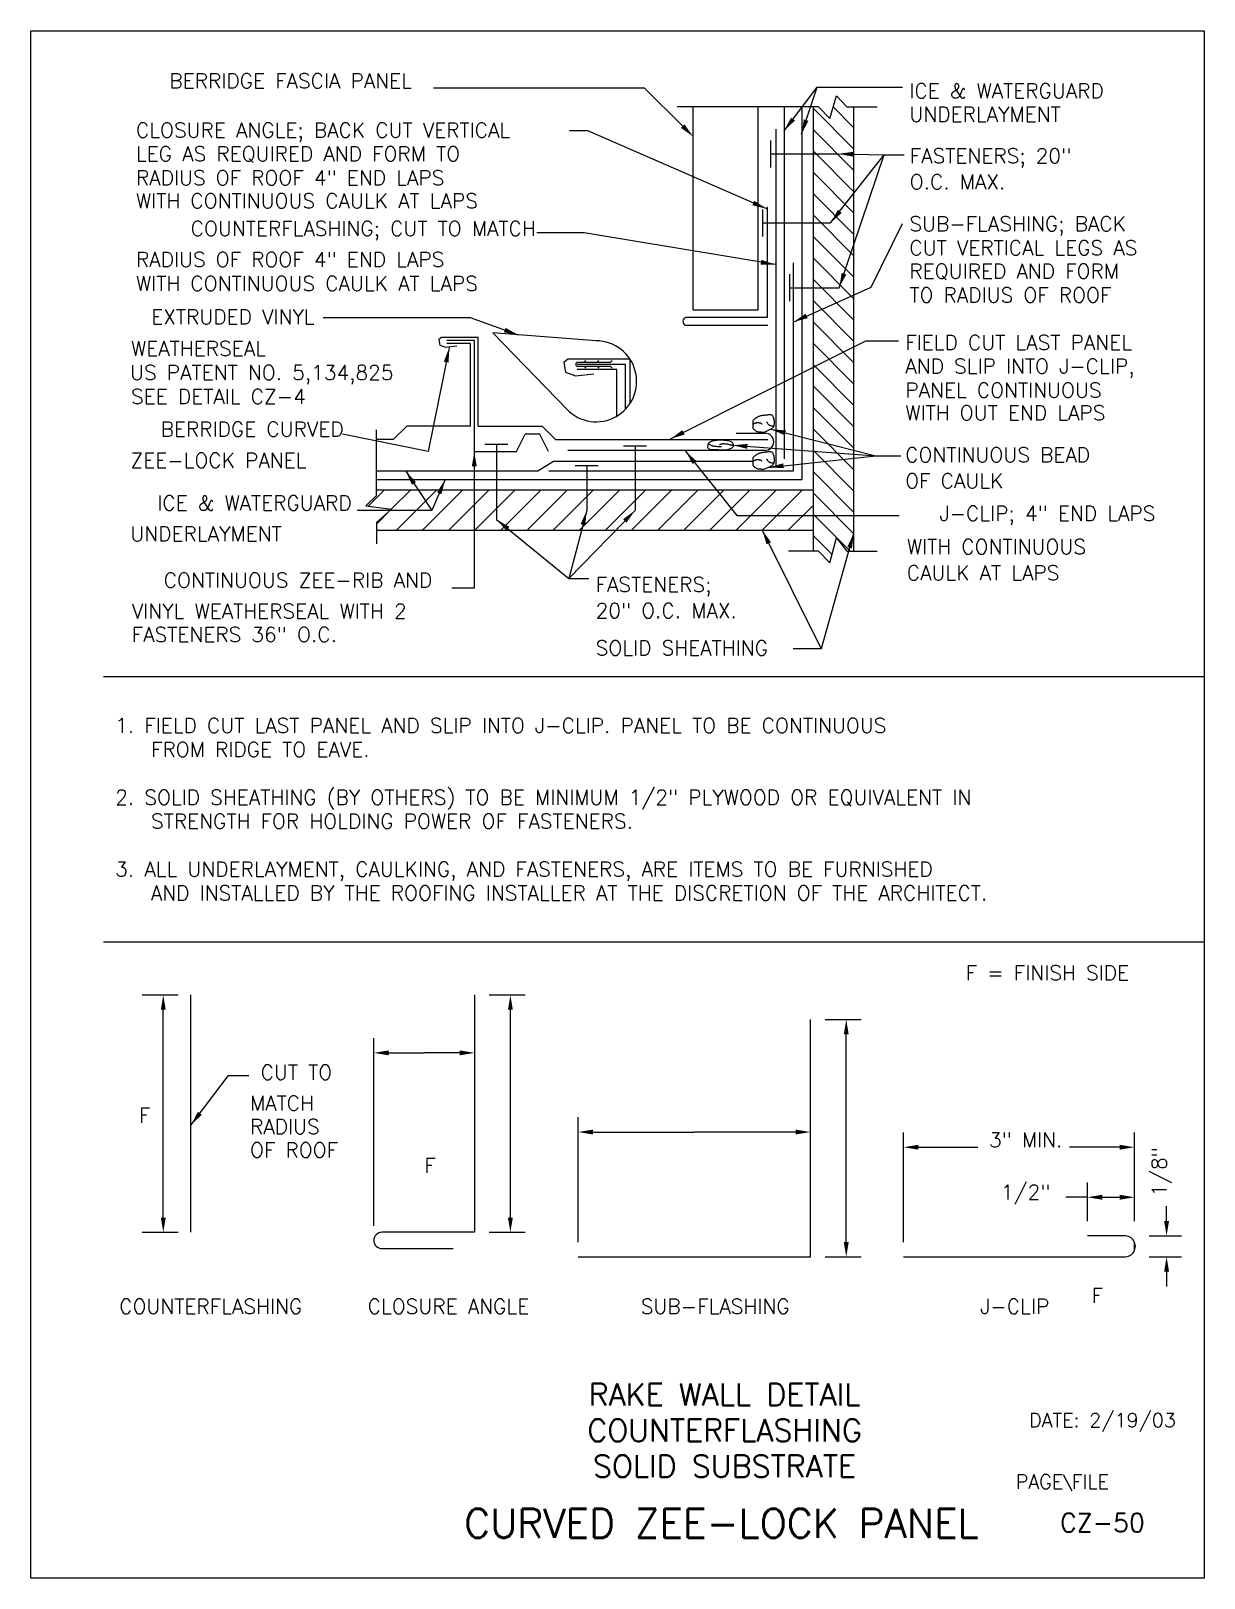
# Model space of a CAD drawing. Extents: x 0 to 21.8, y 0 to 28.8.
import ezdxf
from ezdxf.enums import TextEntityAlignment as Align

# ---------------------------------------------------------------- set-up
doc = ezdxf.new("R2010")
doc.units = 0
doc.header["$MEASUREMENT"] = 0
doc.layers.get('0').update_dxf_attribs({"linetype": 'CONTINUOUS'})
for name, color, linetype in [('BORDER', 7, 'CONTINUOUS'), ('CMP-FLSH', 7, 'CONTINUOUS'), ('DIM-TXT', 7, 'CONTINUOUS'), ('STRCTR', 7, 'CONTINUOUS')]:
    doc.layers.add(name, color=color, linetype=linetype)
doc.styles.add('ROMANS', font='romans', dxfattribs={"height": 0.275})
doc.dimstyles.get("Standard").update_dxf_attribs({"dimtxt": 0.18, "dimasz": 0.18, "dimexe": 0.18, "dimexo": 0.0625, "dimgap": 0.09, "dimtad": 0, "dimtih": 1, "dimtoh": 1, "dimdec": 4, "dimzin": 0, "dimtxsty": 'ROMANS', "dimcen": 0.09, "dimazin": 3, "dimtfac": 1, "dimtdec": 4, "dimtofl": 0, "dimtmove": 0, "dimatfit": 3, "dimtolj": 1, "dimtzin": 0})

# ---------------------------------------------------------------- blocks, each defined once
blk = doc.blocks.new('*X0')
at = {"color": 0, "linetype": 'CONTINUOUS'}
for p, q in [((4.801, 20.358), (5.105, 20.662)), ((5.228, 20.298), (5.591, 20.662)), ((5.328, 19.912), (6.078, 20.662)), ((5.814, 19.912), (6.564, 20.662)), ((6.3, 19.912), (7.05, 20.662)), ((6.786, 19.912), (7.536, 20.662)), ((7.272, 19.912), (8.022, 20.662)), ((7.758, 19.912), (8.508, 20.662)), ((8.244, 19.912), (8.994, 20.662)), ((8.731, 19.912), (9.481, 20.662)), ((9.217, 19.912), (9.967, 20.662)), ((9.703, 19.912), (10.453, 20.662)), ((10.189, 19.912), (10.939, 20.662)), ((10.675, 19.912), (11.425, 20.662)), ((11.161, 19.912), (11.911, 20.662)), ((11.647, 19.912), (12.397, 20.662)), ((12.133, 19.912), (12.883, 20.662)), ((4.952, 20.022), (5.206, 20.277)), ((12.62, 19.912), (13.086, 20.378))]:
    blk.add_line(p, q, dxfattribs=at)

msp = doc.modelspace()

# ---------------------------------------------------------------- hatches: boundary and pattern name
at = {"layer": 'DIM-TXT', "linetype": 'CONTINUOUS'}
h = msp.add_hatch(dxfattribs=at)
h.set_pattern_fill('ANSI31', color=4, scale=2.25, angle=90, style=0)
h.set_pattern_definition([(135, (0.54676, 0), (-0.1988738, -0.1988738), [])])
h.paths.add_polyline_path([(15.313, 27.382), (15.188, 27.382), (14.991, 27.586), (14.871, 27.163), (14.66, 27.382), (14.563, 27.382), (14.563, 19.108), (14.66, 19.108), (14.871, 18.891), (14.991, 19.362), (15.188, 19.108), (15.313, 19.108)])

# ---------------------------------------------------------------- linework, layer by layer
at = {"color": 5, "linetype": 'CONTINUOUS'}
for p, q in [((0, 0), (0, 28.793)), ((0, 28.793), (21.835, 28.793)), ((21.835, 28.793), (21.835, 0)), ((21.835, 0), (0, 0))]:
    msp.add_line(p, q, dxfattribs=at)
at = {"layer": 'BORDER', "color": 5, "linetype": 'CONTINUOUS'}
for p, q in [((1.35, 16.779), (21.835, 16.779)), ((1.35, 11.843), (21.835, 11.843))]:
    msp.add_line(p, q, dxfattribs=at)
at = {"layer": 'CMP-FLSH', "color": 1, "linetype": 'CONTINUOUS'}
for p, q in [((12.327, 23.6), (12.327, 27.382)), ((13.537, 23.6), (13.537, 27.382)), ((13.863, 26.962), (13.863, 20.667)), ((13.706, 25.517), (13.706, 23.46)), ((14.192, 20.603), (14.192, 24.479)), ((13.706, 23.46), (12.188, 23.46)), ((12.327, 23.6), (13.537, 23.6)), ((8.327, 23.089), (7.639, 23.089)), ((8.327, 21.439), (8.327, 23.089)), ((13.714, 23.313), (12.176, 23.313)), ((7.725, 22.909), (7.926, 22.93)), ((8.252, 23.033), (7.744, 23.033)), ((8.182, 22.975), (7.744, 22.975)), ((8.182, 21.439), (8.182, 22.975)), ((8.252, 23.033), (8.252, 20.964)), ((11.154, 22.681), (9.993, 22.681)), ((11.065, 22.587), (10.169, 22.587)), ((10.908, 22.489), (10.169, 22.489)), ((10.908, 21.626), (10.908, 22.489)), ((11.065, 21.75), (11.065, 22.587)), ((11.154, 21.863), (11.154, 22.681)), ((10.137, 22.377), (10.476, 22.412)), ((6.994, 21.439), (6.744, 21.189)), ((8.182, 21.439), (6.994, 21.439)), ((8.327, 21.439), (9.514, 21.439)), ((9.514, 21.439), (9.764, 21.189)), ((13.128, 21.307), (13.664, 21.307)), ((6.744, 21.189), (6.429, 21.189)), ((9.04, 20.964), (9.196, 21.29)), ((9.475, 21.29), (9.196, 21.29)), ((9.631, 20.964), (9.475, 21.29)), ((9.764, 21.189), (13.714, 21.189)), ((8.252, 20.964), (9.04, 20.964)), ((13.664, 20.986), (9.994, 20.986)), ((9.641, 20.603), (14.192, 20.603)), ((2.972, 10.852), (2.972, 6.435)), ((8.256, 10.852), (8.256, 6.435)), ((14.507, 5.978), (14.507, 10.395)), ((8.256, 6.435), (6.533, 6.435)), ((20.369, 6.368), (19.667, 6.368)), ((6.533, 6.131), (7.861, 6.131)), ((20.539, 6.094), (20.539, 6.253)), ((10.188, 5.978), (14.507, 5.978)), ((16.243, 5.978), (20.369, 5.978))]:
    msp.add_line(p, q, dxfattribs=at)
at = {"layer": 'CMP-FLSH', "color": 6, "linetype": 'CONTINUOUS'}
for p, q in [((14.017, 27.382), (14.017, 20.827)), ((14.346, 27.382), (14.346, 20.444)), ((13.769, 26.253), (13.769, 26.756)), ((13.769, 26.505), (15.031, 26.505)), ((13.623, 24.969), (13.623, 25.472)), ((13.623, 25.22), (14.885, 25.22)), ((14.125, 23.763), (14.125, 24.266)), ((14.125, 24.014), (15.044, 24.014)), ((8.451, 21.104), (8.876, 21.104)), ((8.664, 21.104), (8.664, 19.702)), ((11.031, 21.069), (11.456, 21.069)), ((11.244, 21.069), (11.244, 19.869)), ((9.727, 20.779), (9.433, 20.597)), ((13.446, 20.779), (9.727, 20.779)), ((9.433, 20.597), (6.429, 20.597)), ((6.429, 20.444), (14.346, 20.444)), ((10.132, 20.704), (10.557, 20.704)), ((10.345, 20.704), (10.345, 19.869))]:
    msp.add_line(p, q, dxfattribs=at)
at = {"layer": 'CMP-FLSH', "color": 3, "linetype": 'CONTINUOUS'}
for p, q in [((10.781, 22.624), (10.177, 22.624)), ((10.177, 22.551), (10.781, 22.551)), ((10.294, 22.624), (10.329, 22.66)), ((10.294, 22.551), (10.329, 22.515)), ((10.537, 22.624), (10.573, 22.66)), ((10.537, 22.551), (10.573, 22.515)), ((10.781, 22.624), (10.817, 22.66)), ((10.781, 22.551), (10.817, 22.515))]:
    msp.add_line(p, q, dxfattribs=at)
at = {"layer": 'CMP-FLSH', "color": 1, "linetype": 'CONTINUOUS'}
for points in [[(7.639, 23.089, 0), (7.595, 23.053, 0), (7.613, 22.947, 0), (7.725, 22.909, 0)], [(9.993, 22.681, 0), (9.917, 22.62, 0), (9.949, 22.442, 0), (10.137, 22.377, 0)]]:
    msp.add_polyline3d(points, dxfattribs=at)
at = {"layer": 'CMP-FLSH', "color": 6, "linetype": 'CONTINUOUS'}
for points in [[(13.602, 21.33, 0), (13.595, 21.328, 0), (13.587, 21.327, 0), (13.578, 21.326, 0), (13.569, 21.325, 0), (13.559, 21.325, 0), (13.55, 21.326, 0), (13.541, 21.327, 0), (13.533, 21.328, 0), (13.526, 21.33, 0), (13.518, 21.333, 0), (13.507, 21.338, 0), (13.497, 21.345, 0), (13.486, 21.352, 0), (13.475, 21.36, 0), (13.465, 21.368, 0), (13.456, 21.377, 0), (13.449, 21.385, 0), (13.444, 21.393, 0), (13.442, 21.4, 0), (13.44, 21.409, 0), (13.44, 21.419, 0), (13.44, 21.429, 0), (13.441, 21.44, 0), (13.442, 21.451, 0), (13.443, 21.461, 0), (13.444, 21.47, 0), (13.444, 21.478, 0), (13.444, 21.484, 0), (13.443, 21.491, 0), (13.442, 21.498, 0), (13.442, 21.506, 0), (13.441, 21.514, 0), (13.441, 21.522, 0), (13.441, 21.53, 0), (13.442, 21.536, 0), (13.444, 21.542, 0), (13.451, 21.552, 0), (13.462, 21.564, 0), (13.474, 21.575, 0), (13.489, 21.585, 0), (13.504, 21.596, 0), (13.519, 21.605, 0), (13.535, 21.614, 0), (13.549, 21.621, 0), (13.561, 21.626, 0), (13.572, 21.63, 0), (13.584, 21.634, 0), (13.599, 21.637, 0), (13.614, 21.639, 0), (13.629, 21.642, 0), (13.645, 21.644, 0), (13.659, 21.645, 0), (13.673, 21.646, 0), (13.684, 21.647, 0), (13.694, 21.648, 0), (13.705, 21.65, 0), (13.718, 21.651, 0), (13.731, 21.653, 0), (13.744, 21.654, 0), (13.757, 21.654, 0), (13.768, 21.653, 0), (13.779, 21.651, 0), (13.787, 21.647, 0), (13.794, 21.642, 0), (13.8, 21.634, 0), (13.806, 21.625, 0), (13.811, 21.615, 0), (13.816, 21.603, 0), (13.82, 21.592, 0), (13.824, 21.581, 0), (13.827, 21.571, 0), (13.828, 21.563, 0), (13.83, 21.549, 0), (13.832, 21.533, 0), (13.832, 21.515, 0), (13.832, 21.496, 0), (13.831, 21.477, 0), (13.828, 21.459, 0), (13.825, 21.442, 0), (13.821, 21.427, 0), (13.815, 21.414, 0), (13.808, 21.406, 0), (13.798, 21.397, 0), (13.787, 21.389, 0), (13.774, 21.381, 0), (13.761, 21.374, 0), (13.747, 21.367, 0), (13.734, 21.36, 0), (13.722, 21.355, 0), (13.712, 21.351, 0), (13.7, 21.346, 0), (13.686, 21.34, 0), (13.67, 21.333, 0), (13.654, 21.327, 0), (13.637, 21.322, 0), (13.621, 21.318, 0), (13.606, 21.317, 0), (13.594, 21.318, 0), (13.584, 21.324, 0)], [(13.444, 21.478, 0), (13.447, 21.481, 0), (13.452, 21.483, 0), (13.456, 21.486, 0), (13.461, 21.489, 0), (13.466, 21.492, 0), (13.472, 21.494, 0), (13.477, 21.496, 0), (13.481, 21.498, 0), (13.485, 21.499, 0), (13.493, 21.501, 0), (13.503, 21.502, 0), (13.513, 21.503, 0), (13.524, 21.503, 0), (13.536, 21.503, 0), (13.547, 21.503, 0), (13.557, 21.502, 0), (13.566, 21.501, 0), (13.574, 21.499, 0), (13.578, 21.498, 0), (13.583, 21.495, 0), (13.588, 21.492, 0), (13.593, 21.489, 0), (13.598, 21.486, 0), (13.602, 21.483, 0), (13.606, 21.48, 0), (13.608, 21.479, 0), (13.609, 21.478, 0)], [(13.835, 21.436, 0), (13.826, 21.435, 0), (13.816, 21.435, 0), (13.804, 21.436, 0), (13.792, 21.438, 0), (13.78, 21.441, 0), (13.768, 21.444, 0), (13.757, 21.448, 0), (13.747, 21.452, 0), (13.739, 21.457, 0), (13.734, 21.461, 0), (13.728, 21.467, 0), (13.723, 21.474, 0), (13.717, 21.482, 0), (13.712, 21.49, 0), (13.708, 21.498, 0), (13.704, 21.506, 0), (13.7, 21.514, 0), (13.698, 21.52, 0)], [(12.82, 21.174, 0), (12.807, 21.175, 0), (12.793, 21.175, 0), (12.776, 21.174, 0), (12.759, 21.172, 0), (12.742, 21.17, 0), (12.724, 21.168, 0), (12.708, 21.165, 0), (12.694, 21.162, 0), (12.682, 21.158, 0), (12.674, 21.155, 0), (12.665, 21.152, 0), (12.656, 21.148, 0), (12.646, 21.143, 0), (12.637, 21.138, 0), (12.628, 21.133, 0), (12.62, 21.127, 0), (12.613, 21.121, 0), (12.608, 21.115, 0), (12.605, 21.108, 0), (12.601, 21.099, 0), (12.598, 21.089, 0), (12.596, 21.078, 0), (12.595, 21.067, 0), (12.594, 21.056, 0), (12.595, 21.047, 0), (12.597, 21.038, 0), (12.6, 21.031, 0), (12.614, 21.02, 0), (12.633, 21.011, 0), (12.655, 21.006, 0), (12.681, 21.003, 0), (12.707, 21.001, 0), (12.734, 21, 0), (12.76, 21, 0), (12.783, 21, 0), (12.802, 20.999, 0), (12.816, 20.998, 0), (12.832, 20.997, 0), (12.849, 20.997, 0), (12.867, 20.997, 0), (12.886, 20.997, 0), (12.904, 20.997, 0), (12.922, 20.997, 0), (12.938, 20.998, 0), (12.951, 20.999, 0), (12.953, 20.999, 0), (12.954, 20.999, 0), (12.956, 21, 0), (12.958, 21, 0), (12.96, 21, 0), (12.962, 21.001, 0), (12.964, 21.001, 0), (12.966, 21.001, 0), (12.967, 21.002, 0), (12.977, 21.005, 0), (12.99, 21.01, 0), (13.004, 21.015, 0), (13.018, 21.021, 0), (13.032, 21.027, 0), (13.045, 21.034, 0), (13.056, 21.042, 0), (13.065, 21.05, 0), (13.072, 21.058, 0), (13.074, 21.064, 0), (13.075, 21.072, 0), (13.075, 21.081, 0), (13.075, 21.09, 0), (13.073, 21.099, 0), (13.071, 21.108, 0), (13.068, 21.116, 0), (13.065, 21.123, 0), (13.061, 21.128, 0), (13.044, 21.142, 0), (13.021, 21.152, 0), (12.993, 21.16, 0), (12.963, 21.166, 0), (12.932, 21.17, 0), (12.901, 21.173, 0), (12.87, 21.174, 0), (12.843, 21.175, 0), (12.82, 21.174, 0)], [(12.611, 21.112, 0), (12.618, 21.107, 0), (12.626, 21.102, 0), (12.636, 21.096, 0), (12.646, 21.09, 0), (12.656, 21.085, 0), (12.667, 21.08, 0), (12.677, 21.075, 0), (12.686, 21.072, 0), (12.695, 21.069, 0), (12.71, 21.066, 0), (12.73, 21.063, 0), (12.752, 21.062, 0), (12.776, 21.06, 0), (12.799, 21.059, 0), (12.819, 21.059, 0), (12.836, 21.058, 0), (12.848, 21.058, 0), (12.852, 21.058, 0)], [(12.815, 21.096, 0), (12.822, 21.098, 0), (12.83, 21.101, 0), (12.839, 21.103, 0), (12.849, 21.106, 0), (12.859, 21.108, 0), (12.868, 21.109, 0), (12.878, 21.111, 0), (12.886, 21.112, 0), (12.894, 21.112, 0), (12.904, 21.112, 0), (12.916, 21.111, 0), (12.929, 21.11, 0), (12.942, 21.108, 0), (12.956, 21.106, 0), (12.969, 21.104, 0), (12.982, 21.101, 0), (12.994, 21.099, 0), (13.004, 21.096, 0), (13.011, 21.094, 0), (13.02, 21.092, 0), (13.031, 21.089, 0), (13.042, 21.087, 0), (13.053, 21.083, 0), (13.062, 21.079, 0), (13.069, 21.075, 0), (13.074, 21.07, 0), (13.074, 21.064, 0)], [(13.602, 20.641, 0), (13.595, 20.639, 0), (13.587, 20.637, 0), (13.578, 20.636, 0), (13.569, 20.636, 0), (13.559, 20.636, 0), (13.55, 20.636, 0), (13.541, 20.637, 0), (13.533, 20.639, 0), (13.526, 20.641, 0), (13.518, 20.644, 0), (13.507, 20.649, 0), (13.497, 20.656, 0), (13.486, 20.663, 0), (13.475, 20.671, 0), (13.465, 20.679, 0), (13.456, 20.688, 0), (13.449, 20.696, 0), (13.444, 20.704, 0), (13.442, 20.711, 0), (13.44, 20.72, 0), (13.44, 20.73, 0), (13.44, 20.74, 0), (13.441, 20.751, 0), (13.442, 20.762, 0), (13.443, 20.772, 0), (13.444, 20.781, 0), (13.444, 20.789, 0), (13.444, 20.795, 0), (13.443, 20.802, 0), (13.442, 20.809, 0), (13.442, 20.817, 0), (13.441, 20.825, 0), (13.441, 20.833, 0), (13.441, 20.84, 0), (13.442, 20.847, 0), (13.444, 20.852, 0), (13.451, 20.863, 0), (13.462, 20.874, 0), (13.474, 20.886, 0), (13.489, 20.896, 0), (13.504, 20.907, 0), (13.519, 20.916, 0), (13.535, 20.924, 0), (13.549, 20.932, 0), (13.561, 20.937, 0), (13.572, 20.941, 0), (13.584, 20.944, 0), (13.599, 20.947, 0), (13.614, 20.95, 0), (13.629, 20.952, 0), (13.645, 20.954, 0), (13.659, 20.956, 0), (13.673, 20.957, 0), (13.684, 20.958, 0), (13.694, 20.959, 0), (13.705, 20.961, 0), (13.718, 20.962, 0), (13.731, 20.964, 0), (13.744, 20.965, 0), (13.757, 20.965, 0), (13.768, 20.964, 0), (13.779, 20.962, 0), (13.787, 20.958, 0), (13.794, 20.953, 0), (13.8, 20.945, 0), (13.806, 20.936, 0), (13.811, 20.925, 0), (13.816, 20.914, 0), (13.82, 20.903, 0), (13.824, 20.892, 0), (13.827, 20.882, 0), (13.828, 20.874, 0), (13.83, 20.86, 0), (13.832, 20.844, 0), (13.832, 20.826, 0), (13.832, 20.807, 0), (13.831, 20.788, 0), (13.828, 20.77, 0), (13.825, 20.753, 0), (13.821, 20.737, 0), (13.815, 20.725, 0), (13.808, 20.717, 0), (13.798, 20.708, 0), (13.787, 20.7, 0), (13.774, 20.692, 0), (13.761, 20.684, 0), (13.747, 20.677, 0), (13.734, 20.671, 0), (13.722, 20.666, 0), (13.712, 20.662, 0), (13.7, 20.657, 0), (13.686, 20.651, 0), (13.67, 20.644, 0), (13.654, 20.638, 0), (13.637, 20.633, 0), (13.621, 20.629, 0), (13.606, 20.627, 0), (13.594, 20.629, 0), (13.584, 20.634, 0)], [(13.444, 20.789, 0), (13.447, 20.791, 0), (13.452, 20.794, 0), (13.456, 20.797, 0), (13.461, 20.8, 0), (13.466, 20.803, 0), (13.472, 20.805, 0), (13.477, 20.807, 0), (13.481, 20.809, 0), (13.485, 20.81, 0), (13.493, 20.812, 0), (13.503, 20.813, 0), (13.513, 20.814, 0), (13.524, 20.814, 0), (13.536, 20.814, 0), (13.547, 20.814, 0), (13.557, 20.813, 0), (13.566, 20.812, 0), (13.574, 20.81, 0), (13.578, 20.809, 0), (13.583, 20.806, 0), (13.588, 20.803, 0), (13.593, 20.8, 0), (13.598, 20.797, 0), (13.602, 20.794, 0), (13.606, 20.791, 0), (13.608, 20.789, 0), (13.609, 20.789, 0)], [(13.835, 20.746, 0), (13.826, 20.746, 0), (13.816, 20.746, 0), (13.804, 20.747, 0), (13.792, 20.749, 0), (13.78, 20.752, 0), (13.768, 20.755, 0), (13.757, 20.759, 0), (13.747, 20.763, 0), (13.739, 20.768, 0), (13.734, 20.772, 0), (13.728, 20.778, 0), (13.723, 20.785, 0), (13.717, 20.793, 0), (13.712, 20.801, 0), (13.708, 20.809, 0), (13.704, 20.817, 0), (13.7, 20.825, 0), (13.698, 20.831, 0)]]:
    msp.add_polyline3d(points, dxfattribs=at)
at = {"layer": 'CMP-FLSH', "color": 3, "linetype": 'CONTINUOUS'}
msp.add_arc((10.177, 22.587), 0.0364, 90, 270, dxfattribs=at)
at = {"layer": 'CMP-FLSH', "color": 1, "linetype": 'CONTINUOUS'}
for centre, radius, start, end in [((13.664, 21.146), 0.161, 270, 90), ((6.533, 6.283), 0.152, 90, 270)]:
    msp.add_arc(centre, radius, start, end, dxfattribs=at)
at = {"layer": 'DIM-TXT', "color": 3, "linetype": 'CONTINUOUS'}
for p, q in [((11.421, 27.727), (7.495, 27.727)), ((12.132, 27.02), (11.421, 27.727)), ((2.07, 10.852), (2.738, 10.852)), ((8.531, 10.852), (9.199, 10.852)), ((2.463, 6.71), (2.463, 10.577)), ((8.924, 6.71), (8.924, 10.577)), ((14.782, 10.395), (15.45, 10.395)), ((15.175, 6.253), (15.175, 10.12)), ((6.381, 6.558), (6.381, 10.049)), ((6.656, 9.774), (7.318, 9.774)), ((7.981, 9.774), (7.318, 9.774)), ((10.188, 6.253), (10.188, 8.575)), ((10.463, 8.3), (12.348, 8.3)), ((14.232, 8.3), (12.348, 8.3)), ((16.243, 6.253), (16.243, 8.293)), ((20.539, 6.643), (20.539, 8.293)), ((16.518, 8.018), (17.623, 8.018)), ((20.264, 8.018), (19.329, 8.018)), ((19.667, 6.643), (19.667, 7.362)), ((19.667, 7.087), (19.264, 7.087)), ((19.942, 7.087), (20.264, 7.087)), ((21.137, 6.643), (21.137, 6.918)), ((2.07, 6.435), (2.738, 6.435)), ((8.531, 6.435), (9.199, 6.435)), ((20.814, 6.368), (21.412, 6.368)), ((14.782, 5.978), (15.45, 5.978)), ((20.814, 5.978), (21.412, 5.978)), ((21.137, 5.703), (21.137, 5.428))]:
    msp.add_line(p, q, dxfattribs=at)
at = {"layer": 'DIM-TXT', "color": 1, "linetype": 'CONTINUOUS'}
for centre, radius, start, end in [((12.217, 23.384), 0.0816, 110.9132, 239.6784), ((20.361, 6.173), 0.195, 267.5308, 92.4692)]:
    msp.add_arc(centre, radius, start, end, dxfattribs=at)
at = {"layer": 'DIM-TXT', "color": 3, "linetype": 'CONTINUOUS'}
for points in [[(12.165, 27.052), (12.1, 26.987), (12.327, 26.826)], [(2.417, 10.577), (2.509, 10.577), (2.463, 10.852)], [(8.878, 10.577), (8.97, 10.577), (8.924, 10.852)], [(15.13, 10.12), (15.221, 10.12), (15.175, 10.395)], [(6.656, 9.82), (6.656, 9.728), (6.381, 9.774)], [(7.981, 9.82), (7.981, 9.728), (8.256, 9.774)], [(10.463, 8.346), (10.463, 8.255), (10.188, 8.3)], [(14.232, 8.346), (14.232, 8.255), (14.507, 8.3)], [(16.518, 8.064), (16.518, 7.973), (16.243, 8.018)], [(20.264, 8.064), (20.264, 7.973), (20.539, 8.018)], [(19.942, 7.133), (19.942, 7.041), (19.667, 7.087)], [(20.264, 7.133), (20.264, 7.041), (20.539, 7.087)], [(2.417, 6.71), (2.509, 6.71), (2.463, 6.435)], [(8.878, 6.71), (8.97, 6.71), (8.924, 6.435)], [(21.092, 6.643), (21.183, 6.643), (21.137, 6.368)], [(15.13, 6.253), (15.221, 6.253), (15.175, 5.978)], [(21.092, 5.703), (21.183, 5.703), (21.137, 5.978)]]:
    msp.add_solid(points, dxfattribs=at)
at = {"layer": 'STRCTR', "color": 2, "linetype": 'CONTINUOUS'}
for p, q in [((14.66, 27.382), (12.025, 27.382)), ((14.66, 27.382), (14.871, 27.163)), ((14.871, 27.163), (14.991, 27.586)), ((14.991, 27.586), (15.188, 27.382)), ((15.188, 27.382), (15.749, 27.382)), ((10.521, 23.025), (8.597, 23.176)), ((9.98, 21.748), (8.597, 23.176)), ((6.429, 20.144), (6.429, 21.367)), ((6.429, 20.144), (6.236, 19.956)), ((6.236, 19.956), (6.708, 19.89)), ((6.708, 19.89), (6.429, 19.647)), ((6.429, 19.647), (6.429, 19.25)), ((14.871, 18.891), (14.991, 19.362)), ((14.991, 19.362), (15.188, 19.108)), ((14.66, 19.108), (14.098, 19.108)), ((14.66, 19.108), (14.871, 18.891)), ((15.188, 19.108), (15.749, 19.108))]:
    msp.add_line(p, q, dxfattribs=at)
at = {"layer": 'STRCTR', "color": 4, "linetype": 'CONTINUOUS'}
for p, q in [((14.563, 19.108), (14.563, 27.382)), ((15.313, 27.382), (15.313, 19.108)), ((6.429, 20.254), (14.563, 20.254)), ((6.429, 19.504), (14.563, 19.504))]:
    msp.add_line(p, q, dxfattribs=at)
at = {"layer": 'STRCTR', "color": 2, "linetype": 'CONTINUOUS'}
msp.add_arc((10.521, 22.272), 0.753, 224.0723, 89.9942, dxfattribs=at)

# ---------------------------------------------------------------- block references
at = {"layer": 'STRCTR', "color": 4, "linetype": 'CONTINUOUS'}
msp.add_blockref('*X0', (1.477, -0.408), dxfattribs=at)

# ---------------------------------------------------------------- texts
at = {"layer": 'BORDER', "color": 3, "linetype": 'CONTINUOUS', "style": 'ROMANS'}
for s, p in [('RAKE WALL DETAIL', (12.911, 3.211)), ('COUNTERFLASHING', (12.911, 2.543)), ('SOLID SUBSTRATE', (12.911, 1.876))]:
    msp.add_text(s, height=0.4125, dxfattribs=at).set_placement(p, align=Align.CENTER)
msp.add_text('DATE: 2/19/03', height=0.26153, dxfattribs=at).set_placement((19.944, 2.922), align=Align.MIDDLE)
msp.add_text('PAGE\\FILE', height=0.2615, dxfattribs=at).set_placement((18.329, 1.663))
at = {"layer": 'BORDER', "color": 5, "style": 'ROMANS'}
msp.add_text('CURVED ZEE-LOCK PANEL', height=0.53701, dxfattribs=at).set_placement((12.851, 1.02), align=Align.MIDDLE)
at = {"layer": 'BORDER', "color": 2, "linetype": 'CONTINUOUS', "style": 'ROMANS'}
msp.add_text('CZ-50', height=0.3438, dxfattribs=at).set_placement((19.944, 1.031), align=Align.MIDDLE)
at = {"layer": 'DIM-TXT', "color": 3, "linetype": 'CONTINUOUS', "style": 'ROMANS'}
for s, p in [('BERRIDGE FASCIA PANEL', (7.091, 27.727)), ('COUNTERFLASHING; CUT TO MATCH ', (9.585, 24.979)), ('EXTRUDED VINYL', (5.279, 23.334)), ('BERRIDGE CURVED ', (6.008, 21.245)), ('ICE & WATERGUARD', (5.97, 19.87)), ('J-CLIP; 4" END LAPS', (20.929, 19.677)), ('CONTINUOUS ZEE-RIB AND', (7.469, 18.433)), ('CUT TO', (5.607, 9.275))]:
    msp.add_text(s, height=0.275, dxfattribs=at).set_placement(p, align=Align.RIGHT)
for s, p in [('ICE & WATERGUARD ', (16.35, 27.54)), ('UNDERLAYMENT', (16.35, 27.103)), ('LEG AS REQUIRED AND FORM TO ', (1.954, 26.368)), ('FASTENERS; 20" ', (16.357, 26.332)), ('RADIUS OF ROOF 4" END LAPS ', (1.954, 25.923)), ('O.C. MAX.', (16.357, 25.847)), ('WITH CONTINUOUS CAULK AT LAPS', (1.954, 25.494)), ('SUB-FLASHING; BACK ', (16.35, 25.066)), ('CUT VERTICAL LEGS AS', (16.35, 24.619)), ('RADIUS OF ROOF 4" END LAPS ', (1.954, 24.402)), ('WITH CONTINUOUS CAULK AT LAPS', (1.954, 23.955)), ('REQUIRED AND FORM', (16.35, 24.185)), ('TO RADIUS OF ROOF', (16.35, 23.74)), ('WEATHERSEAL ', (1.863, 22.745)), ('US PATENT NO. 5,134,825', (1.845, 22.297)), ('AND SLIP INTO J-CLIP, ', (16.274, 22.416)), ('PANEL CONTINUOUS ', (16.274, 21.969)), ('SEE DETAIL CZ-4', (1.863, 21.85)), ('WITH OUT END LAPS', (16.274, 21.549)), ('CONTINUOUS BEAD ', (16.272, 20.767)), ('ZEE-LOCK PANEL', (1.853, 20.663)), ('OF CAULK', (16.272, 20.282)), ('UNDERLAYMENT ', (1.85, 19.294)), ('WITH CONTINUOUS ', (16.302, 19.057)), ('CAULK AT LAPS', (16.302, 18.572)), ('FASTENERS; ', (10.51, 18.351)), ('20" O.C. MAX.', (10.51, 17.867)), ('VINYL WEATHERSEAL WITH 2', (1.876, 17.858)), ('FASTENERS 36" O.C.', (1.876, 17.422)), ('SOLID SHEATHING', (10.512, 17.172)), ('1. FIELD CUT LAST PANEL AND SLIP INTO J-CLIP. PANEL TO BE CONTINUOUS ', (1.568, 15.729)), ('FROM RIDGE TO EAVE.', (2.236, 15.284)), ('2. SOLID SHEATHING (BY OTHERS) TO BE MINIMUM 1/2" PLYWOOD OR EQUIVALENT IN', (1.568, 14.392)), ('STRENGTH FOR HOLDING POWER OF FASTENERS.', (2.235, 13.947)), ('3. ALL UNDERLAYMENT, CAULKING, AND FASTENERS, ARE ITEMS TO BE FURNISHED', (1.568, 13.057)), ('AND INSTALLED BY THE ROOFING INSTALLER AT THE DISCRETION OF THE ARCHITECT.', (2.231, 12.612)), ('F = FINISH SIDE', (17.398, 11.128)), ('MATCH', (4.078, 8.701)), ('F ', (2.009, 8.475)), ('RADIUS', (4.078, 8.264)), ('OF ROOF', (4.078, 7.828)), ('F ', (7.321, 7.539)), ('F ', (19.741, 5.12))]:
    msp.add_text(s, height=0.275, dxfattribs=at).set_placement(p)
for s, p in [('CLOSURE ANGLE; BACK CUT VERTICAL ', (1.954, 26.81)), ('FIELD CUT LAST PANEL ', (16.274, 22.857))]:
    msp.add_text(s, height=0.275, rotation=360, dxfattribs=at).set_placement(p)
for s, p in [('3" MIN.', (18.514, 8.018)), ('1/2"', (18.514, 7.046))]:
    msp.add_text(s, height=0.275, dxfattribs=at).set_placement(p, align=Align.CENTER)
msp.add_text('1/8"', height=0.275, rotation=90, dxfattribs=at).set_placement((21.137, 7.561), align=Align.CENTER)
at = {"layer": 'DIM-TXT', "color": 4, "linetype": 'CONTINUOUS', "style": 'ROMANS'}
for s, p in [('COUNTERFLASHING', (3.346, 4.919)), ('CLOSURE ANGLE', (7.771, 4.919)), ('SUB-FLASHING', (12.736, 4.919)), ('J-CLIP', (18.311, 4.919))]:
    msp.add_text(s, height=0.275, dxfattribs=at).set_placement(p, align=Align.CENTER)

# ---------------------------------------------------------------- leaders
at = {"layer": 'DIM-TXT', "color": 3, "linetype": 'CONTINUOUS'}
for points in [[(14.018, 26.933), (14.635, 27.749), (16.222, 27.749)], [(14.342, 26.872), (14.635, 27.749)], [(13.698, 25.481), (10.366, 26.931), (10.026, 26.931)], [(15.031, 26.505), (15.883, 26.484)], [(14.885, 25.22), (15.883, 26.484)], [(15.044, 24.014), (15.883, 26.484), (16.253, 26.484)], [(14.188, 23.375), (15.636, 24.022), (16.222, 25.207)], [(13.859, 24.444), (10.295, 25.034), (9.417, 25.034)], [(9.077, 23.132), (8.182, 23.454), (5.441, 23.454)], [(7.785, 22.898), (7.391, 20.965), (5.797, 21.287)], [(11.901, 21.199), (15.537, 23.024), (16.146, 23.024)], [(13.774, 21.381), (15.727, 20.882)], [(13.061, 21.082), (15.727, 20.882)], [(8.252, 20.964), (8.25, 18.422), (7.833, 18.422)], [(12.182, 20.974), (13.138, 19.774), (16.158, 19.774)], [(13.734, 20.671), (15.727, 20.882), (16.189, 20.882)], [(7.708, 20.443), (7.464, 19.87), (6.073, 19.87)], [(6.977, 20.599), (7.464, 19.87)], [(10.345, 19.869), (10.012, 18.605)], [(11.244, 19.869), (10.012, 18.605)], [(8.664, 19.702), (10.012, 18.605), (10.382, 18.605)], [(13.611, 19.504), (14.706, 17.292), (14.186, 17.292)], [(15.313, 19.44), (14.706, 17.292)], [(2.977, 8.43), (3.677, 9.351), (4.058, 9.351)]]:
    msp.add_leader(points, dimstyle='STANDARD', override={"dimtxt": 0.275, "dimasz": 0.275, "dimexe": 0.275, "dimexo": 0.275, "dimgap": 0.275, "dimtih": 0, "dimtoh": 0, "dimlfac": -0.0625, "dimcen": 0.275, "dimclrd": 3, "dimclre": 3, "dimclrt": 3, "dimtix": 1}, dxfattribs=at)

doc.saveas('drawing.dxf')
